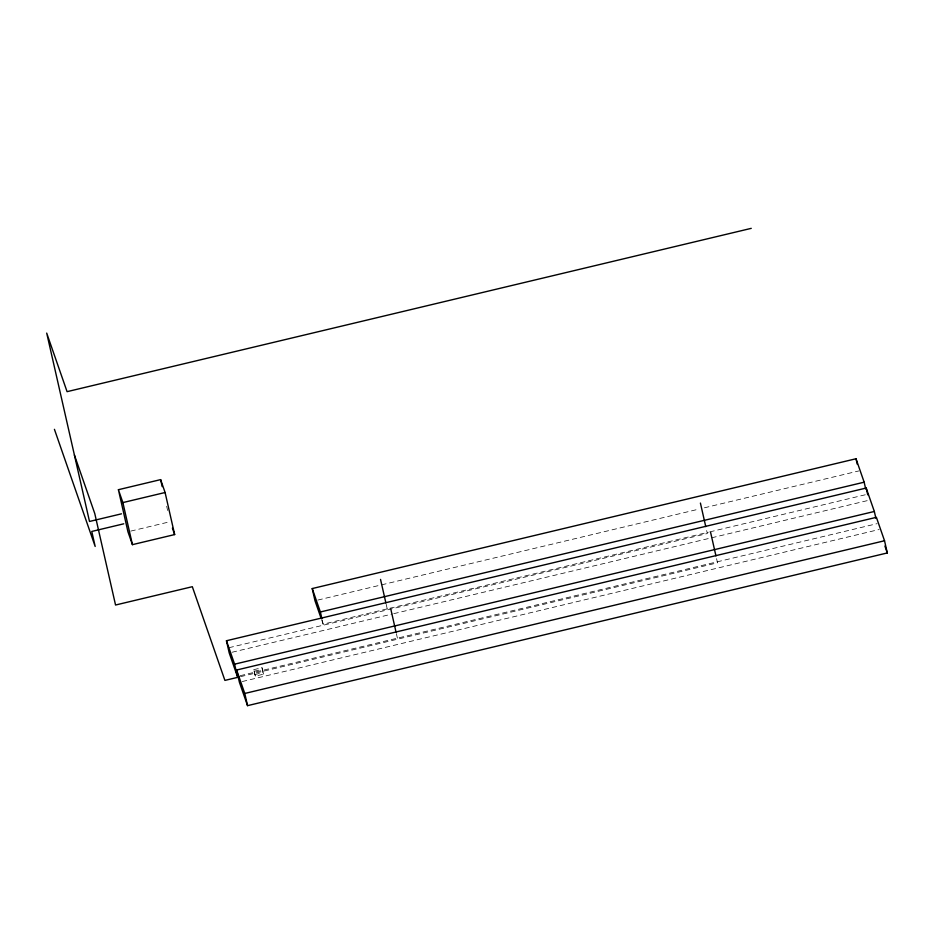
<?xml version="1.0" encoding="UTF-8"?>
<svg xmlns="http://www.w3.org/2000/svg" width="934" height="934" viewBox="0 0 934 934"><rect width="100%" height="100%" fill="white"/><g stroke="black" fill="none" stroke-linecap="round" stroke-linejoin="round"><path stroke-width="0.7" stroke-dasharray="4.67 3.5" d="M130.772 531.096L168.774 522.024M317.829 600.072L380.138 585.198M381.551 584.859L698.76 509.147M704.423 507.792L858.778 470.946M321.705 620.048L323.141 624.181L388.287 608.629M389.7 608.291L708.322 532.24M709.735 531.901L865.514 494.716M228.935 647.717L707.33 533.536L706.069 527.99M232.052 652.259L392.35 614M393.763 613.661L868.97 500.239M253.698 669.678L261.975 667.705L262.524 669.269L263.633 674.138L255.356 676.123L253.698 669.678L255.356 676.123M254.246 671.242L262.524 669.269M240.201 675.691L877.119 523.659M240.482 676.683L717.51 562.817L716.576 558.66M254.807 674.558L263.084 672.585L263.633 674.138M242.233 681.551L879.151 529.52M396.378 633.626L397.639 639.171M386.197 604.345L387.458 609.879M322.218 620.118L323.141 624.181M261.975 667.705L263.084 672.585M166.672 506.263L167.63 510.478"/><path stroke-width="1.4" d="M751.251 228.351L67.073 391.661L46.7 333.088L89.501 521.464L121.49 513.828M118.396 489.708L160.625 479.621L165.096 492.51L174.658 534.575L132.43 544.65L127.946 531.773L118.396 489.708L122.879 502.585L132.43 544.65M122.879 502.585L165.096 492.51M123.755 523.811L91.765 531.446L95.175 546.46L54.429 429.325M321.226 618.67L314.992 600.749L312.225 588.56L856.011 458.757L864.16 482.189L865.701 488.961M312.225 588.56L320.374 611.98L864.16 482.189M226.448 640.747L234.597 664.179L237.364 676.368L229.215 652.936L226.448 640.747L866.192 488.038L874.341 511.47L875.882 518.242M234.597 664.179L874.341 511.47M236.629 670.028L876.384 517.331L884.533 540.751L887.3 552.951L247.545 705.649L239.396 682.229L236.629 670.028L244.778 693.46L247.545 705.649M239.069 677.022L224.907 680.396L192.322 586.704L115.547 605.022L94.778 513.583L74.405 455.021M244.778 693.46L884.533 540.751M884.907 546.051L887.3 552.951M172.416 528.13L174.658 534.575M866.192 488.038L867.733 494.822M856.011 458.757L857.237 464.175M710.587 532.333L715.946 555.882M700.407 503.052L705.754 526.601M390.716 608.688L396.063 632.236M380.535 579.407L385.882 602.955M320.374 611.98L321.915 618.763M160.625 479.621L162.212 486.637"/></g></svg>
